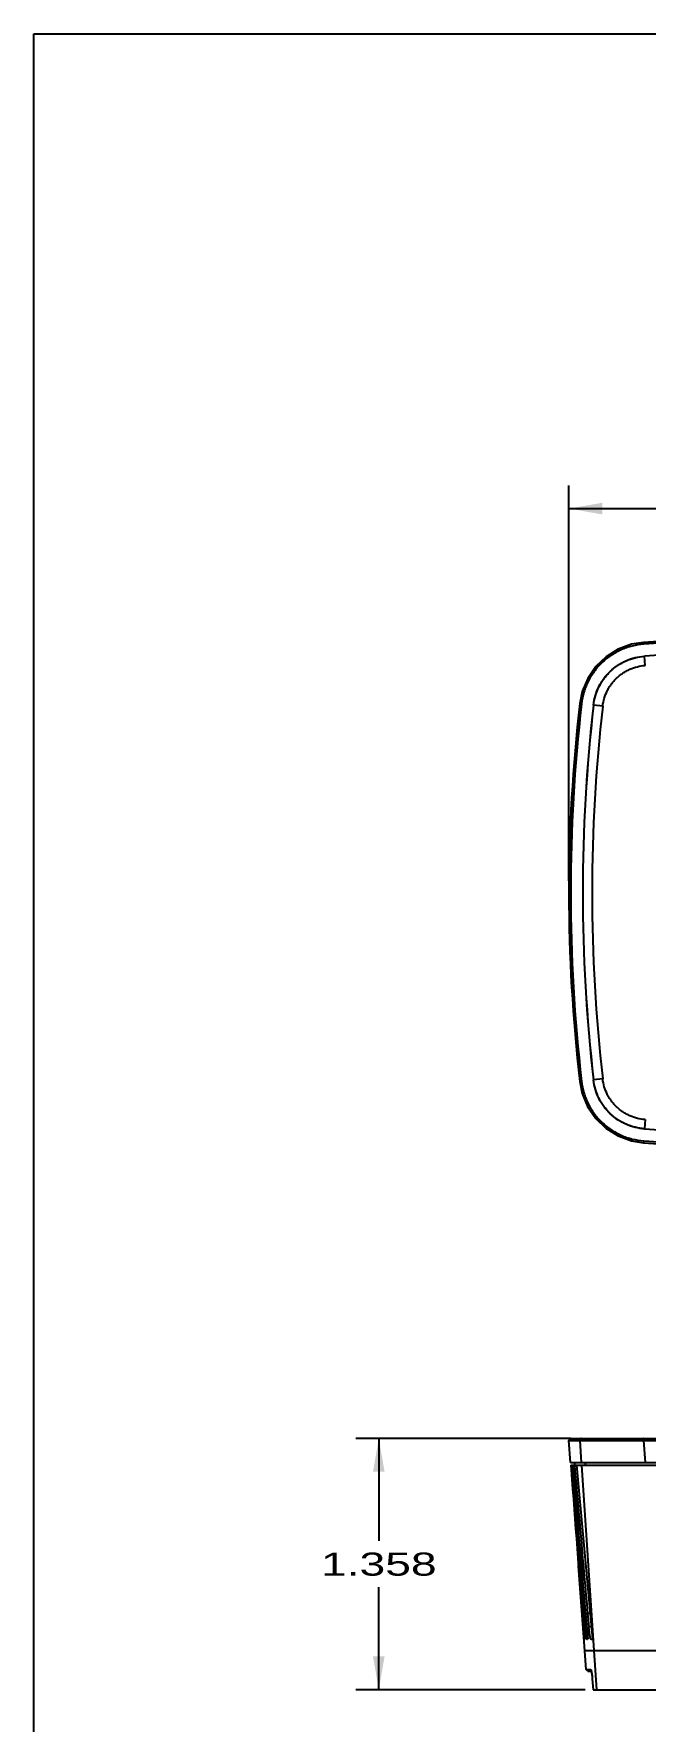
# Model space of a CAD drawing. Header units: inches. Extents: x 0 to 22, y 0 to 17.
# Drawn here: x 0 to 3.3, y 7.88 to 17 of the extents above; entities that cross this region are included whole.
import ezdxf
from ezdxf.enums import TextEntityAlignment as Align

# ---------------------------------------------------------------- set-up
doc = ezdxf.new("R2010")
doc.units = ezdxf.units.IN
doc.header["$LTSCALE"] = 1.21
doc.header["$MEASUREMENT"] = 0
doc.layers.get('0').update_dxf_attribs({"linetype": 'CONTINUOUS'})
doc.dimstyles.new('DIMSTYLE_1', dxfattribs={"dimtxt": 0.125, "dimasz": 0.18, "dimexe": 0.125, "dimexo": 0.0625, "dimgap": 0.0625, "dimtad": 0, "dimtih": 1, "dimtoh": 1, "dimdec": 3, "dimzin": 4, "dimdsep": 46, "dimtxsty": 'Standard', "dimblk": '_FILLED', "dimblk1": '_FILLED', "dimblk2": '_FILLED', "dimcen": 0.09, "dimadec": 0, "dimazin": 0, "dimtp": 0.001, "dimtm": 0.001, "dimtfac": 1, "dimtdec": 3, "dimtofl": 0, "dimtmove": 0, "dimatfit": 3, "dimldrblk": '_FILLED', "dimfxl": 0, "dimtolj": 1, "dimtzin": 4, "dimarcsym": 0})

# ---------------------------------------------------------------- blocks, each defined once
blk = doc.blocks.new('_FILLED')
at = {"color": 0, "linetype": 'ByBlock'}
blk.add_solid([(0, 0), (-1, 0.174), (-1, -0.174)], dxfattribs=at)
blk = doc.blocks.new('*D1')
at = {"color": 2, "linetype": 'Continuous'}
for p, q in [((2.8925, 12.4221), (2.8925, 14.5592)), ((7.9324, 12.4221), (7.9324, 14.5592)), ((2.8925, 14.4342), (5.0374, 14.4342)), ((7.9324, 14.4342), (5.7874, 14.4342))]:
    blk.add_line(p, q, dxfattribs=at)
at = {"color": 2, "linetype": 'Continuous', "xscale": 0.18, "yscale": 0.18, "zscale": 0.18, "rotation": 180}
blk.add_blockref('_FILLED', (2.8925, 14.4342), dxfattribs=at)
at = {"color": 2, "linetype": 'Continuous', "xscale": 0.18, "yscale": 0.18, "zscale": 0.18}
blk.add_blockref('_FILLED', (7.9324, 14.4342), dxfattribs=at)
at = {"color": 2, "linetype": 'Continuous', "width": 1.249576}
blk.add_text('5.040', height=0.125, dxfattribs=at).set_placement((5.0999, 14.3717), (5.7249, 14.3717), align=Align.FIT)
blk = doc.blocks.new('*D3')
at = {"color": 2, "linetype": 'Continuous'}
for p, q in [((2.8984, 9.4098), (1.7399, 9.4098)), ((1.8649, 9.4098), (1.8649, 8.8558)), ((1.8649, 8.0518), (1.8649, 8.6058)), ((2.9795, 8.0518), (1.7399, 8.0518))]:
    blk.add_line(p, q, dxfattribs=at)
at = {"color": 2, "linetype": 'Continuous', "xscale": 0.18, "yscale": 0.18, "zscale": 0.18}
for p, rotation in [((1.8649, 9.4098), 90), ((1.8649, 8.0518), 270)]:
    blk.add_blockref('_FILLED', p, dxfattribs=dict(at, rotation=rotation))
at = {"color": 2, "linetype": 'Continuous', "width": 1.249788}
blk.add_text('1.358', height=0.125, dxfattribs=at).set_placement((1.5524, 8.6683), (2.1774, 8.6683), align=Align.FIT)

msp = doc.modelspace()

# ---------------------------------------------------------------- linework, layer by layer
at = {"color": 7, "linetype": 'Continuous'}
for p, q in [((0, 0), (0, 17)), ((0, 17), (22, 17)), ((2.9643, 13.4458), (2.9509, 13.3809)), ((3.2304, 11.0185), (3.2959, 11.008)), ((2.9014, 9.2798), (2.8925, 9.399)), ((2.9024, 9.4098), (7.9224, 9.4098)), ((2.9014, 9.2798), (7.9234, 9.2798)), ((2.9026, 9.2648), (2.9043, 9.2416)), ((2.9026, 9.2648), (3.3885, 9.2648)), ((2.9075, 9.2648), (2.9076, 9.2636)), ((2.9227, 9.2798), (2.9224, 9.2648)), ((2.9225, 9.2648), (2.9225, 9.2639)), ((2.9723, 8.3367), (2.9435, 8.7199)), ((2.9856, 8.161), (2.9723, 8.3367)), ((2.9732, 8.3249), (2.9732, 8.3249)), ((2.9762, 8.3247), (2.9784, 8.3249)), ((2.989, 8.3247), (2.9937, 8.3249)), ((3.0121, 8.3247), (3.0192, 8.3249)), ((2.9778, 8.2648), (3.4301, 8.2648)), ((2.9955, 8.1518), (2.9856, 8.161)), ((2.9856, 8.161), (3.0105, 8.161)), ((2.9955, 8.1518), (3.0137, 8.1518)), ((3.0105, 8.161), (3.0109, 8.1609)), ((3.0189, 8.1114), (3.0243, 8.0518)), ((3.0243, 8.0518), (3.568, 8.0518))]:
    msp.add_line(p, q, dxfattribs=at)
at = {"color": 9, "linetype": 'Continuous'}
for p, q in [((3.2966, 13.7013), (3.2959, 13.7113)), ((3.3008, 13.637), (3.3014, 13.6364)), ((3.305, 13.5867), (3.3014, 13.6364)), ((2.9609, 13.3798), (2.9509, 13.3809)), ((3.0249, 13.3728), (3.0255, 13.3721)), ((3.075, 13.3664), (3.0255, 13.3721)), ((2.9609, 11.3395), (2.9509, 11.3383)), ((3.0249, 11.3465), (3.0255, 11.3471)), ((3.075, 11.3528), (3.0255, 11.3471)), ((3.305, 11.1326), (3.3014, 11.0829)), ((3.3008, 11.0823), (3.3014, 11.0829)), ((3.2966, 11.018), (3.2959, 11.008)), ((2.8925, 9.399), (2.9509, 9.399)), ((2.9509, 9.399), (2.959, 9.2798)), ((3.2959, 9.399), (7.529, 9.399)), ((3.2959, 9.399), (3.304, 9.2798)), ((2.96, 9.2648), (3.0275, 8.2648)), ((2.9801, 9.2798), (2.9798, 9.2648)), ((2.973, 8.391), (2.9695, 8.391)), ((2.9816, 8.4637), (2.9736, 8.4637)), ((2.988, 8.391), (2.9797, 8.391)), ((3.0063, 8.4638), (2.9935, 8.4637)), ((3.0131, 8.3911), (3, 8.391)), ((3.0275, 8.2648), (3.042, 8.0518))]:
    msp.add_line(p, q, dxfattribs=at)
at = {"color": 7, "linetype": 'Continuous'}
for points in [[(3.2959, 13.7113), (3.2313, 13.701), (3.1588, 13.6746), (3.0933, 13.6339), (3.0375, 13.5806), (2.9939, 13.517), (2.9643, 13.4458)], [(2.9509, 11.3383), (2.964, 11.2743), (2.9935, 11.203), (3.037, 11.1393), (3.0926, 11.0859), (3.1581, 11.045), (3.2304, 11.0185)]]:
    msp.add_lwpolyline(points, dxfattribs=at)
for centre, radius, start, end in [((5.4124, -15.9784), 29.765, 85.92227, 94.07773), ((5.4124, -15.9784), 29.6905, 85.92164, 94.07836), ((11.8402, 12.3596), 8.9478, 173.44596, 186.55404), ((11.8402, 12.3596), 8.8734, 173.44382, 186.55618), ((5.4124, 40.6976), 29.6905, 265.92164, 274.07836), ((5.4124, 40.6976), 29.765, 265.92227, 274.07773), ((2.9024, 9.3998), 0.01, 90, 184.3), ((280.621, 31.778), 278.6246, 184.634865, 184.799903), ((271.498, 32.6664), 269.5931, 184.979934, 185.150654), ((2.8813, 8.1252), 0.135, 10.97761, 11.3949)]:
    msp.add_arc(centre, radius, start, end, dxfattribs=at)
at = {"color": 9, "linetype": 'Continuous'}
for centre, radius, start, end in [((5.4124, -15.9784), 29.755, 85.92227, 94.07773), ((11.8402, 12.3596), 8.9378, 173.44596, 186.55404), ((11.8402, 12.3596), 8.8727, 173.44747, 186.55253), ((11.8402, 12.3596), 8.8228, 173.44747, 186.55253), ((5.4124, 40.6976), 29.6899, 265.92271, 274.07729), ((5.4124, 40.6976), 29.755, 265.92227, 274.07773)]:
    msp.add_arc(centre, radius, start, end, dxfattribs=at)
at = {"color": 7, "linetype": 'Continuous'}
for centre, major_axis, ratio, start_param, end_param in [((11.7587, 35.0333), (-0.1979, 61.1965), 0.160992, 2.004909, 2.021911), ((11.9243, 37.2826), (0.2007, 63.1337), 0.157926, 2.031526, 2.046621), ((11.7576, 37.0506), (-0.2007, 62.0125), 0.161111, 2.034877, 2.051905), ((11.7565, 39.0647), (-0.2034, 62.8254), 0.161232, 2.064476, 2.08155), ((11.9256, 39.4283), (0.2036, 64.0951), 0.157808, -4.207691, -4.206395), ((11.9269, 41.5775), (0.2065, 65.0599), 0.157687, -4.177895, -4.176597)]:
    msp.add_ellipse(centre, major_axis=major_axis, ratio=ratio, start_param=start_param, end_param=end_param, dxfattribs=at)
at = {"color": 9, "linetype": 'Continuous'}
for points, knots in [([(3.2966, 13.7013), (3.2756, 13.6998), (3.2443, 13.6948), (3.204, 13.6829), (3.1747, 13.6714), (3.1464, 13.6574), (3.1195, 13.641), (3.094, 13.6223), (3.0703, 13.6015), (3.0485, 13.5787), (3.0288, 13.5541), (3.0112, 13.5279), (2.996, 13.5003), (2.9832, 13.4714), (2.9696, 13.4317), (2.9633, 13.4006), (2.9609, 13.3798)], [0, 0, 0, 0, 0.124903, 0.187436, 0.249947, 0.312454, 0.374969, 0.437485, 0.5, 0.562514, 0.62503, 0.687545, 0.750053, 0.812564, 0.875097, 1, 1, 1, 1]), ([(3.0255, 13.3721), (3.0275, 13.3893), (3.0344, 13.4232), (3.0503, 13.4636), (3.0669, 13.4938), (3.0814, 13.5154), (3.0976, 13.5356), (3.1155, 13.5543), (3.135, 13.5714), (3.1559, 13.5867), (3.178, 13.6002), (3.209, 13.6156), (3.25, 13.6297), (3.2842, 13.6352), (3.3014, 13.6364)], [0, 0, 0, 0, 0.124928, 0.249881, 0.312404, 0.374936, 0.437468, 0.5, 0.562531, 0.625064, 0.687595, 0.750118, 0.875072, 1, 1, 1, 1]), ([(3.075, 13.3664), (3.0767, 13.3807), (3.0824, 13.4091), (3.0956, 13.4427), (3.1095, 13.4679), (3.1215, 13.4859), (3.1351, 13.5027), (3.15, 13.5183), (3.1662, 13.5326), (3.1837, 13.5454), (3.2021, 13.5566), (3.2279, 13.5694), (3.2621, 13.5811), (3.2906, 13.5856), (3.305, 13.5867)], [0, 0, 0, 0, 0.12493, 0.249883, 0.312407, 0.374938, 0.437469, 0.5, 0.562531, 0.625062, 0.687593, 0.750116, 0.87507, 1, 1, 1, 1]), ([(2.9609, 11.3395), (2.9633, 11.3186), (2.9696, 11.2876), (2.9832, 11.2478), (2.996, 11.219), (3.0112, 11.1913), (3.0288, 11.1651), (3.0485, 11.1405), (3.0703, 11.1177), (3.094, 11.0969), (3.1195, 11.0783), (3.1464, 11.0619), (3.1747, 11.0478), (3.204, 11.0363), (3.2443, 11.0244), (3.2756, 11.0195), (3.2966, 11.018)], [0, 0, 0, 0, 0.124903, 0.187436, 0.249947, 0.312454, 0.374969, 0.437485, 0.5, 0.562514, 0.62503, 0.687545, 0.750053, 0.812564, 0.875096, 1, 1, 1, 1]), ([(3.3014, 11.0829), (3.2842, 11.0841), (3.25, 11.0896), (3.209, 11.1037), (3.178, 11.119), (3.1559, 11.1325), (3.135, 11.1479), (3.1155, 11.165), (3.0976, 11.1837), (3.0814, 11.2039), (3.0669, 11.2254), (3.0503, 11.2557), (3.0344, 11.296), (3.0275, 11.33), (3.0255, 11.3471)], [0, 0, 0, 0, 0.124928, 0.249881, 0.312404, 0.374936, 0.437468, 0.5, 0.562531, 0.625064, 0.687595, 0.750118, 0.875072, 1, 1, 1, 1]), ([(3.305, 11.1326), (3.2906, 11.1336), (3.2621, 11.1382), (3.2279, 11.1499), (3.2021, 11.1627), (3.1837, 11.1739), (3.1662, 11.1867), (3.15, 11.201), (3.1351, 11.2166), (3.1215, 11.2334), (3.1095, 11.2514), (3.0956, 11.2766), (3.0824, 11.3102), (3.0767, 11.3385), (3.075, 11.3528)], [0, 0, 0, 0, 0.12493, 0.249883, 0.312407, 0.374938, 0.437469, 0.5, 0.562531, 0.625062, 0.687593, 0.750116, 0.87507, 1, 1, 1, 1]), ([(2.9609, 9.4098), (2.9595, 9.4098), (2.9574, 9.4093), (2.9551, 9.408), (2.9535, 9.4066), (2.9523, 9.405), (2.9511, 9.4025), (2.9508, 9.4004), (2.9509, 9.399)], [0, 0, 0, 0, 0.248258, 0.373667, 0.498908, 0.624317, 0.750205, 1, 1, 1, 1]), ([(2.9509, 9.399), (2.9526, 9.399), (2.9569, 9.399), (2.9647, 9.3989), (2.9752, 9.3989), (2.9943, 9.3988), (3.0241, 9.3988), (3.0663, 9.3988), (3.1162, 9.3988), (3.1723, 9.3989), (3.2329, 9.3989), (3.2746, 9.399), (3.2959, 9.399)], [0, 0, 0, 0, 0.014735, 0.037408, 0.067863, 0.105869, 0.203385, 0.327066, 0.47322, 0.637434, 0.814822, 1, 1, 1, 1]), ([(3.2966, 9.4098), (3.2965, 9.4098), (3.2965, 9.4097), (3.2964, 9.4095), (3.2963, 9.4093), (3.2962, 9.4087), (3.2961, 9.4078), (3.296, 9.4065), (3.2959, 9.4049), (3.2959, 9.403), (3.2959, 9.4011), (3.2959, 9.3997), (3.2959, 9.399)], [0, 0, 0, 0, 0.008328, 0.024484, 0.049536, 0.083486, 0.177251, 0.302614, 0.454291, 0.626581, 0.811589, 1, 1, 1, 1])]:
    msp.add_open_spline(points, degree=3, knots=knots, dxfattribs=at)
at = {"color": 7, "linetype": 'Continuous'}
for points, knots in [([(3.0249, 13.3728), (3.0269, 13.3899), (3.0338, 13.4239), (3.0528, 13.4723), (3.0798, 13.5167), (3.1141, 13.5558), (3.1546, 13.5884), (3.2002, 13.6135), (3.2494, 13.6303), (3.2836, 13.6358), (3.3008, 13.637)], [0, 0, 0, 0, 0.125, 0.25, 0.375, 0.5, 0.625, 0.750001, 0.875001, 1, 1, 1, 1]), ([(3.3008, 11.0823), (3.2836, 11.0835), (3.2494, 11.0889), (3.2002, 11.1058), (3.1546, 11.1309), (3.1141, 11.1635), (3.0798, 11.2025), (3.0528, 11.247), (3.0338, 11.2954), (3.0269, 11.3294), (3.0249, 11.3465)], [0, 0, 0, 0, 0.125, 0.25, 0.375, 0.5, 0.625, 0.750001, 0.875001, 1, 1, 1, 1]), ([(2.9745, 8.3355), (2.9741, 8.3389), (2.9733, 8.3467), (2.9721, 8.3596), (2.9708, 8.3747), (2.97, 8.3854), (2.9695, 8.391)], [0, 0, 0, 0, 0.186283, 0.422819, 0.698387, 1, 1, 1, 1]), ([(2.9859, 8.3355), (2.9857, 8.337), (2.9851, 8.3405), (2.984, 8.3483), (2.9827, 8.3596), (2.9811, 8.3747), (2.9802, 8.3854), (2.9797, 8.391)], [0, 0, 0, 0, 0.086553, 0.186762, 0.423333, 0.698694, 1, 1, 1, 1]), ([(3.0121, 8.3247), (3.012, 8.3247), (3.0117, 8.3248), (3.0114, 8.325), (3.011, 8.3254), (3.0107, 8.326), (3.0103, 8.3266), (3.0099, 8.3275), (3.0096, 8.3285), (3.009, 8.33), (3.0083, 8.3324), (3.0075, 8.3356), (3.0067, 8.3393), (3.0059, 8.3436), (3.0051, 8.3483), (3.004, 8.3554), (3.0027, 8.3652), (3.0013, 8.3777), (3.0004, 8.3865), (3, 8.391)], [0, 0, 0, 0, 0.005011, 0.011027, 0.018597, 0.027997, 0.039366, 0.052755, 0.068176, 0.08562, 0.126513, 0.175296, 0.231748, 0.295429, 0.365845, 0.442521, 0.612465, 0.800105, 1, 1, 1, 1]), ([(2.9762, 8.3247), (2.9762, 8.3247), (2.9761, 8.3248), (2.9761, 8.3248), (2.976, 8.3249), (2.976, 8.3251), (2.9758, 8.3256), (2.9757, 8.3264), (2.9755, 8.3276), (2.9752, 8.3291), (2.975, 8.3309), (2.9747, 8.3331), (2.9745, 8.3346), (2.9745, 8.3355)], [0, 0, 0, 0, 0.00734, 0.013159, 0.020721, 0.041389, 0.069688, 0.149557, 0.260411, 0.401593, 0.572349, 0.772016, 1, 1, 1, 1]), ([(2.989, 8.3247), (2.9889, 8.3247), (2.9887, 8.3249), (2.9885, 8.3251), (2.9884, 8.3254), (2.9882, 8.3258), (2.9879, 8.3265), (2.9876, 8.3275), (2.9872, 8.3291), (2.9868, 8.3309), (2.9863, 8.3331), (2.9861, 8.3346), (2.9859, 8.3355)], [0, 0, 0, 0, 0.032038, 0.055927, 0.08632, 0.123624, 0.168051, 0.278443, 0.417352, 0.584261, 0.778647, 1, 1, 1, 1]), ([(3.0109, 8.1609), (3.011, 8.1607), (3.0112, 8.1604), (3.0115, 8.1599), (3.0119, 8.1591), (3.0123, 8.1576), (3.013, 8.1552), (3.0134, 8.1531), (3.0137, 8.1519)], [0, 0, 0, 0, 0.049006, 0.117279, 0.206616, 0.31819, 0.611578, 1, 1, 1, 1]), ([(3.0139, 8.1509), (3.0144, 8.1483), (3.0154, 8.1424), (3.0167, 8.133), (3.0179, 8.1225), (3.0186, 8.1152), (3.0189, 8.1114)], [0, 0, 0, 0, 0.201911, 0.44697, 0.718358, 1, 1, 1, 1])]:
    msp.add_open_spline(points, degree=3, knots=knots, dxfattribs=at)

# ---------------------------------------------------------------- dimensions: what is measured, and where the dimension line sits
at = {"color": 2, "linetype": 'Continuous'}
dim = msp.add_linear_dim(base=(7.9324, 14.4342), p1=(2.8925, 12.3596), p2=(7.9324, 12.3596), dimstyle='DIMSTYLE_1', dxfattribs=at)
dim.commit()
dim.dimension.update_dxf_attribs({"geometry": '*D1', "text_midpoint": (5.4124, 14.4342), "dimtype": 160})
dim = msp.add_linear_dim(base=(1.8649, 9.4098), p1=(3.042, 8.0518), p2=(2.9609, 9.4098), angle=90, dimstyle='DIMSTYLE_1', dxfattribs=at)
dim.commit()
dim.dimension.update_dxf_attribs({"geometry": '*D3', "text_midpoint": (1.8649, 8.7308), "dimtype": 160})

doc.saveas('drawing.dxf')
